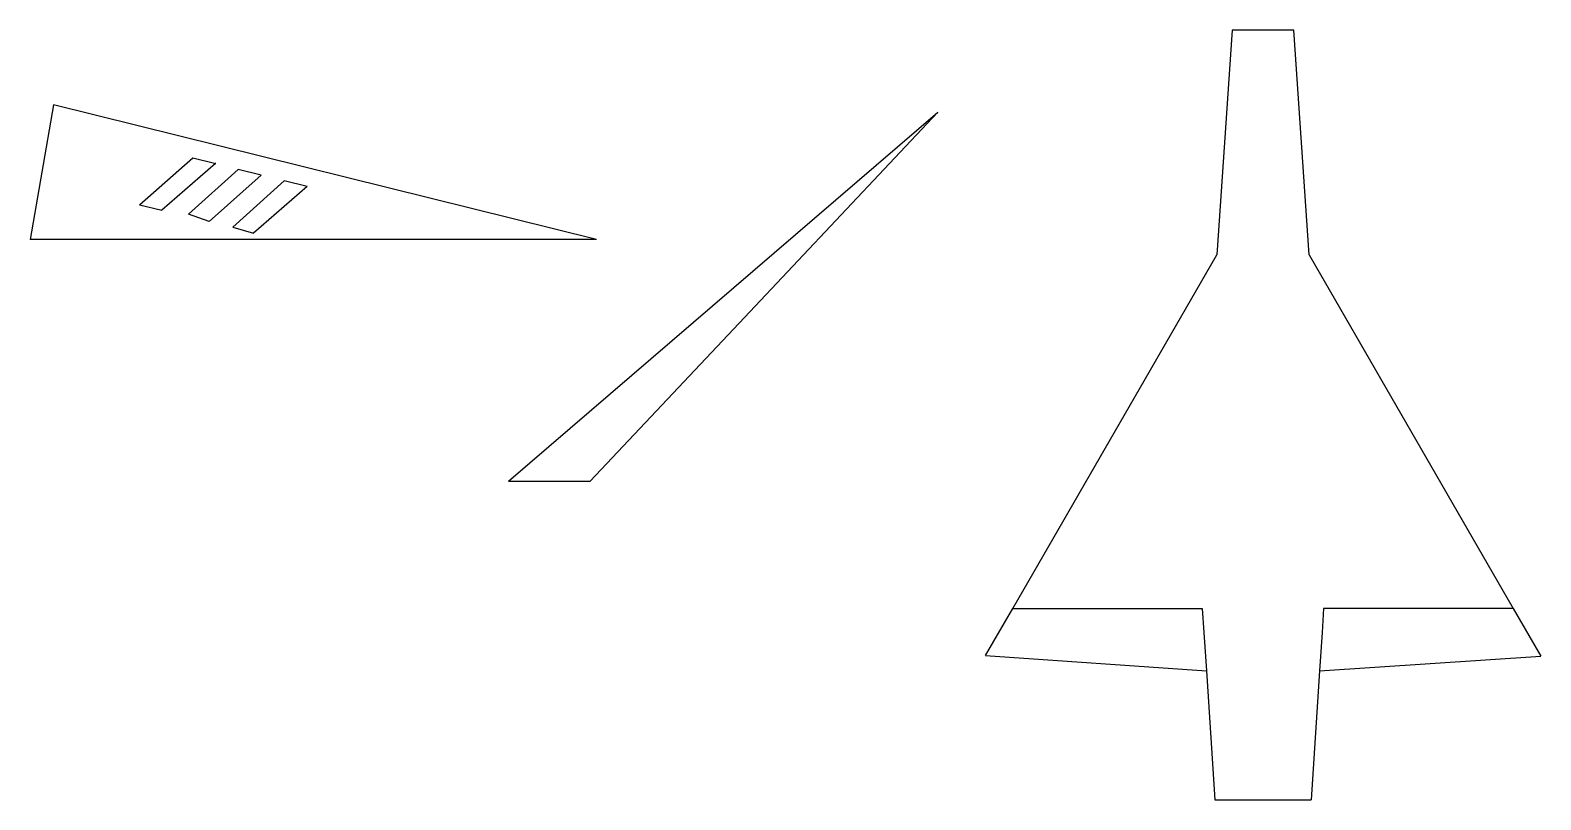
# Model space of a CAD drawing. Header units: metres. Extents: x -491 to 294, y 0 to 400.
import ezdxf

# ---------------------------------------------------------------- set-up
doc = ezdxf.new("R2010")
doc.units = ezdxf.units.M

msp = doc.modelspace()

# ---------------------------------------------------------------- linework, layer by layer
at = {"layer": 'Layer0'}
for p, q in [((134, 400, -3), (126.01, 283.26, -3)), ((166, 400, -3), (134, 400, -3)), ((173.99, 283.26, -3), (166, 400, -3)), ((19.92, 99.5, -3), (126.01, 283.26, -3)), ((173.99, 283.26, -3), (280.08, 99.5, -3)), ((5.77, 75, -3), (19.92, 99.5, -3)), ((19.92, 99.5, -3), (118.46, 99.5, -3)), ((118.46, 99.5, -3), (119.28, 87, -3)), ((181.54, 99.5, -3), (180.72, 87, -3)), ((280.08, 99.5, -3), (181.54, 99.5, -3)), ((280.08, 99.5, -3), (294.44, 74.63, -3)), ((119.28, 87, -3), (120.6, 67.04, -3)), ((180.72, 87, -3), (179.4, 66.96, -3)), ((5.77, 75, -3), (120.6, 67.04, -3)), ((179.4, 66.96, -3), (294.44, 74.63, -3)), ((120.6, 67.04, -3), (125, 0, -3)), ((179.4, 66.96, -3), (175, 0, -3)), ((125, 0, -3), (175, 0, -3))]:
    msp.add_line(p, q, dxfattribs=at)
at = {"layer": 'LowerLeftFront-a'}
for p, q in [((-242.22, 165.64), (-18.92, 357.4)), ((-119.51, 250.76), (-18.92, 357.4)), ((-199.81, 165.64), (-119.51, 250.76)), ((-242.22, 165.64), (-199.81, 165.64))]:
    msp.add_line(p, q, dxfattribs=at)
at = {"layer": 'UpperLeftFront-a'}
for p, q in [((-478.78, 361.22), (-490.82, 291.25)), ((-196.48, 291.25), (-478.78, 361.22)), ((-433.98, 309.31), (-406.22, 333.59)), ((-394.44, 330.64, 0), (-422.33, 306.42)), ((-406.22, 333.59), (-394.38, 330.69, 0)), ((-394.38, 330.69, 0), (-394.44, 330.64, 0)), ((-382.74, 327.64), (-408.54, 304.43)), ((-370.72, 324.71), (-397.85, 300.6)), ((-370.72, 324.71), (-382.74, 327.64)), ((-385.5, 297.7), (-358.79, 321.72)), ((-346.87, 318.74), (-374.77, 294.52)), ((-346.87, 318.74), (-358.79, 321.72)), ((-433.98, 309.31), (-422.33, 306.42)), ((-397.85, 300.6), (-408.54, 304.43)), ((-196.48, 291.25), (-490.82, 291.25)), ((-385.5, 297.7), (-374.77, 294.52))]:
    msp.add_line(p, q, dxfattribs=at)

doc.saveas('drawing.dxf')
